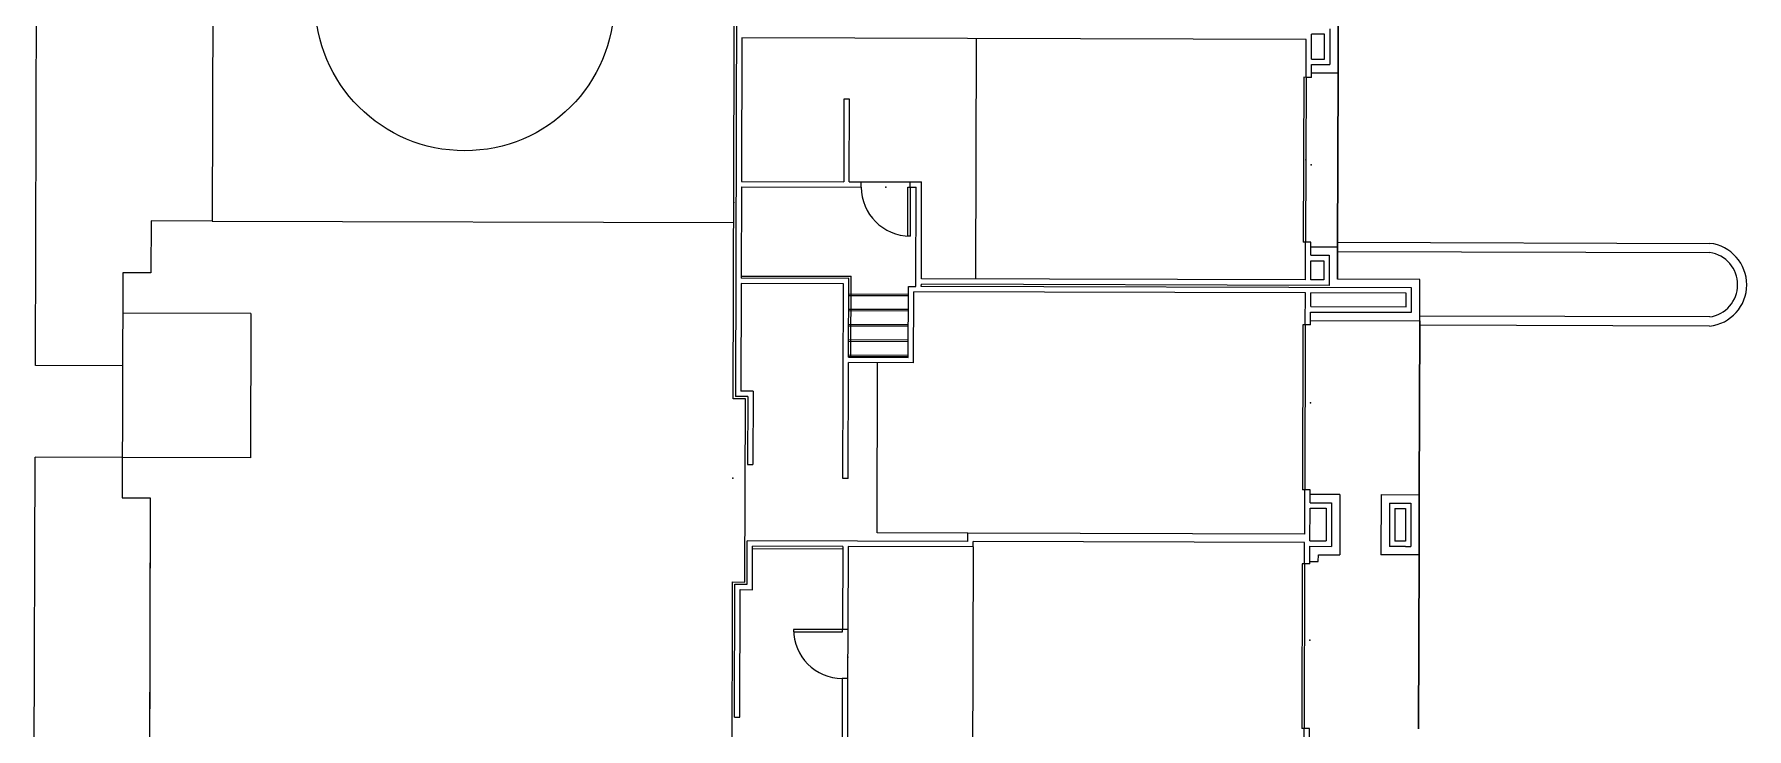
# Model space of a CAD drawing. Header units: feet. Extents: x 26064 to 27719, y 16802 to 28989.
# Drawn here: x 27420.9 to 27514.3, y 17644.2 to 17682.1 of the extents above; entities that cross this region are included whole.
import ezdxf

# ---------------------------------------------------------------- set-up
doc = ezdxf.new("R2010")
doc.units = ezdxf.units.FT
doc.header["$LTSCALE"] = 50
doc.header["$MEASUREMENT"] = 0
doc.header["$PDSIZE"] = -0.5
for name, color, linetype in [('BUILDING-INTERIOR', 251, 'Continuous'), ('BUILDINGS', 5, 'Continuous'), ('CURB-B', 4, 'Continuous'), ('CURB-F', 32, 'Continuous'), ('SIDEWALK', 9, 'Continuous')]:
    doc.layers.add(name, color=color, linetype=linetype)

msp = doc.modelspace()

# ---------------------------------------------------------------- linework, layer by layer
at = {"layer": 'BUILDING-INTERIOR', "color": 7, "ltscale": 12}
for p, q in [((27459.21229, 17686.91329), (27459.14057, 17662.33942)), ((27492.02144, 17682.86068), (27492.01312, 17680.00761)), ((27459.48926, 17681.91436), (27459.46641, 17674.08404)), ((27490.2691, 17681.82451), (27459.48926, 17681.91436)), ((27490.55754, 17680.76156), (27490.5615, 17682.11521)), ((27491.26955, 17682.11315), (27490.5615, 17682.11521)), ((27491.2656, 17680.7595), (27491.26955, 17682.11315)), ((27491.56196, 17682.40386), (27491.5563, 17680.4671)), ((27472.27604, 17681.87703), (27472.23774, 17668.75708)), ((27490.26308, 17679.76281), (27490.2691, 17681.82451)), ((27490.55463, 17679.76196), (27490.55669, 17680.47002)), ((27490.55669, 17680.47002), (27491.5563, 17680.4671)), ((27490.55754, 17680.76156), (27491.2656, 17680.7595)), ((27490.13813, 17679.76317), (27490.11187, 17670.76663)), ((27490.26308, 17679.76281), (27490.13813, 17679.76317)), ((27490.26308, 17679.76281), (27490.23682, 17670.76627)), ((27490.55463, 17679.76196), (27490.26308, 17679.76281)), ((27490.55536, 17680.01186), (27492.01312, 17680.00761)), ((27492.01312, 17680.00761), (27491.9854, 17670.51126)), ((27465.06071, 17678.56602), (27465.04758, 17674.06775)), ((27465.35227, 17678.56517), (27465.06071, 17678.56602)), ((27465.33914, 17674.0669), (27465.35227, 17678.56516)), ((27459.46556, 17673.79249), (27459.45097, 17668.79441)), ((27459.46556, 17673.79249), (27466.0047, 17673.7734)), ((27459.46641, 17674.08404), (27465.04758, 17674.06775)), ((27465.33914, 17674.0669), (27466.00555, 17674.06496)), ((27466.0047, 17673.7734), (27466.00555, 17674.06496)), ((27466.00555, 17674.06496), (27468.67119, 17674.05718)), ((27468.53761, 17671.10034), (27468.54539, 17673.76599)), ((27468.54539, 17673.76599), (27468.67034, 17673.76562)), ((27468.67034, 17673.76562), (27468.66256, 17671.09998)), ((27468.67034, 17673.76562), (27468.67119, 17674.05718)), ((27468.67034, 17673.76562), (27469.00355, 17673.76465)), ((27468.67119, 17674.05718), (27469.29595, 17674.05535)), ((27468.98775, 17668.35006), (27469.00355, 17673.76465)), ((27469.28051, 17668.76572), (27469.29595, 17674.05535)), ((27430.59594, 17671.91914), (27459.04334, 17671.83611)), ((27468.66256, 17671.09998), (27468.53761, 17671.10034)), ((27490.23682, 17670.76627), (27490.11187, 17670.76663)), ((27490.2308, 17668.70456), (27490.23682, 17670.76627)), ((27490.52838, 17670.76541), (27490.23682, 17670.76627)), ((27490.5263, 17670.05735), (27490.52837, 17670.76541)), ((27490.52631, 17670.05735), (27491.52591, 17670.05444)), ((27490.52764, 17670.51551), (27491.9854, 17670.51126)), ((27491.52591, 17670.05444), (27491.52111, 17668.40924)), ((27491.9854, 17670.51126), (27491.98023, 17668.74111)), ((27459.45133, 17668.91936), (27465.44902, 17668.90185)), ((27465.43614, 17664.48688), (27465.44902, 17668.90185)), ((27490.52235, 17668.70371), (27490.52539, 17669.74497)), ((27490.52539, 17669.74497), (27491.23345, 17669.74291)), ((27491.23345, 17669.74291), (27491.23041, 17668.70165)), ((27459.45012, 17668.50285), (27459.43298, 17662.63012)), ((27465.03129, 17668.48656), (27459.45012, 17668.50285)), ((27465.3237, 17668.77727), (27459.45097, 17668.79441)), ((27465.0003, 17657.86565), (27465.03129, 17668.48656)), ((27465.31118, 17664.48725), (27465.3237, 17668.77727)), ((27465.32127, 17667.94425), (27468.57002, 17667.93477)), ((27468.55994, 17664.47777), (27468.57124, 17668.35128)), ((27468.57124, 17668.35128), (27468.98775, 17668.35006)), ((27468.85064, 17664.18536), (27468.86194, 17668.05887)), ((27490.22874, 17667.9965), (27468.86194, 17668.05887)), ((27469.2793, 17668.34921), (27469.27966, 17668.47416)), ((27496.01902, 17668.27116), (27469.2793, 17668.34921)), ((27491.52111, 17668.40924), (27469.27966, 17668.47416)), ((27490.2308, 17668.70456), (27469.28051, 17668.76572)), ((27490.22363, 17666.24762), (27490.22874, 17667.9965)), ((27490.51811, 17667.24639), (27490.52029, 17667.99565)), ((27495.72661, 17667.98046), (27490.52029, 17667.99565)), ((27491.23041, 17668.70165), (27490.52236, 17668.70371)), ((27496.47851, 17668.72798), (27491.98023, 17668.74111)), ((27495.72442, 17667.23119), (27495.72661, 17667.98046)), ((27496.01513, 17666.93879), (27496.01902, 17668.27116)), ((27496.47195, 17666.47929), (27496.47851, 17668.72798)), ((27465.31884, 17667.11124), (27468.56759, 17667.10176)), ((27490.51519, 17666.24677), (27490.51725, 17666.95483)), ((27490.51725, 17666.95483), (27496.01513, 17666.93879)), ((27490.51811, 17667.24639), (27495.72442, 17667.23119)), ((27432.70541, 17666.87321), (27425.7081, 17666.89363)), ((27432.70541, 17666.87321), (27432.68244, 17659.00124)), ((27465.31641, 17666.27823), (27468.56516, 17666.26875)), ((27490.09868, 17666.24799), (27490.07242, 17657.25144)), ((27490.22363, 17666.24762), (27490.09868, 17666.24799)), ((27490.22363, 17666.24762), (27490.19738, 17657.25108)), ((27490.51519, 17666.24677), (27490.22363, 17666.24762)), ((27490.51592, 17666.49667), (27496.47195, 17666.47929)), ((27496.47195, 17666.47929), (27496.44423, 17656.98294)), ((27465.31398, 17665.44521), (27468.56273, 17665.43573)), ((27465.29185, 17657.86479), (27465.31033, 17664.19569)), ((27468.85064, 17664.18536), (27465.31033, 17664.19569)), ((27465.31118, 17664.48725), (27468.55994, 17664.47777)), ((27465.31155, 17664.6122), (27468.5603, 17664.60272)), ((27466.86596, 17654.90298), (27466.89307, 17664.19108)), ((27459.80697, 17662.33747), (27459.14057, 17662.33942)), ((27460.09938, 17662.62817), (27459.43298, 17662.63012)), ((27459.80697, 17662.33747), (27459.79615, 17658.63055)), ((27460.09938, 17662.62817), (27460.08771, 17658.6297)), ((27432.68244, 17659.00124), (27425.68513, 17659.02166)), ((27459.79615, 17658.63055), (27460.08771, 17658.6297)), ((27465.29185, 17657.86479), (27465.0003, 17657.86565)), ((27490.19738, 17657.25108), (27490.07242, 17657.25144)), ((27490.19032, 17654.83489), (27490.19738, 17657.25108)), ((27490.48893, 17657.25023), (27490.19738, 17657.25108)), ((27490.48686, 17656.54217), (27490.48893, 17657.25023)), ((27492.11257, 17656.99558), (27490.4882, 17657.00033)), ((27492.11257, 17656.99558), (27492.10297, 17653.70474)), ((27494.3617, 17656.98902), (27494.35209, 17653.69817)), ((27494.3617, 17656.98902), (27496.44423, 17656.98294)), ((27496.44423, 17656.98294), (27496.43463, 17653.6921)), ((27490.48079, 17654.45919), (27490.48601, 17656.25061)), ((27490.48601, 17656.25061), (27491.36067, 17656.24806)), ((27490.48686, 17656.54217), (27491.65308, 17656.53876)), ((27491.36067, 17656.24806), (27491.35544, 17654.45664)), ((27491.65308, 17656.53876), (27491.64615, 17654.16423)), ((27494.81852, 17656.52953), (27494.81159, 17654.15499)), ((27494.81852, 17656.52953), (27495.98474, 17656.52612)), ((27495.10922, 17656.23712), (27495.10399, 17654.4457)), ((27495.10922, 17656.23712), (27495.69233, 17656.23542)), ((27495.69233, 17656.23542), (27495.6871, 17654.444)), ((27495.98474, 17656.52612), (27495.97781, 17654.15159)), ((27471.82237, 17654.88851), (27466.86596, 17654.90298)), ((27471.82103, 17654.43036), (27471.82237, 17654.88851)), ((27490.19032, 17654.83489), (27471.82237, 17654.88851)), ((27459.77708, 17652.09139), (27459.78401, 17654.46549)), ((27471.82103, 17654.43036), (27459.78401, 17654.46549)), ((27460.06778, 17651.79898), (27460.07471, 17654.17308)), ((27460.07434, 17654.04813), (27464.98911, 17654.03379)), ((27464.98948, 17654.15874), (27460.07471, 17654.17308)), ((27464.98948, 17654.15874), (27464.97623, 17649.61882)), ((27465.28103, 17654.15789), (27465.26778, 17649.61796)), ((27472.11174, 17654.13795), (27465.28103, 17654.15789)), ((27472.11174, 17654.13795), (27472.07527, 17641.64275)), ((27472.11174, 17654.13795), (27472.11259, 17654.4295)), ((27490.18899, 17654.37674), (27472.11259, 17654.4295)), ((27490.18558, 17653.21052), (27490.18899, 17654.37674)), ((27490.47714, 17653.20967), (27490.47993, 17654.16764)), ((27490.47993, 17654.16764), (27491.64615, 17654.16423)), ((27490.48079, 17654.45919), (27491.35544, 17654.45664)), ((27495.68625, 17654.15244), (27494.81159, 17654.15499)), ((27495.6871, 17654.444), (27495.10399, 17654.4457)), ((27495.68625, 17654.15244), (27495.97781, 17654.15159)), ((27495.68625, 17654.15244), (27495.68625, 17654.15244)), ((27490.06063, 17653.21089), (27490.03437, 17644.21434)), ((27490.18558, 17653.21052), (27490.06063, 17653.21089)), ((27490.18558, 17653.21052), (27490.15933, 17644.21398)), ((27490.47714, 17653.20967), (27490.18558, 17653.21052)), ((27490.47751, 17653.33462), (27490.93566, 17653.33329)), ((27490.93566, 17653.33329), (27490.93675, 17653.70814)), ((27490.93675, 17653.70814), (27492.10297, 17653.70474)), ((27496.43463, 17653.6921), (27494.35209, 17653.69817)), ((27496.43463, 17653.6921), (27496.40691, 17644.19575)), ((27459.08952, 17644.84613), (27459.11067, 17652.09333)), ((27459.11067, 17652.09333), (27459.77708, 17652.09139)), ((27459.38107, 17644.84528), (27459.40137, 17651.80093)), ((27459.40137, 17651.80093), (27460.06778, 17651.79898)), ((27462.31058, 17649.6266), (27462.31022, 17649.50164)), ((27462.31022, 17649.50164), (27464.97586, 17649.49386)), ((27464.97622, 17649.61882), (27462.31058, 17649.6266)), ((27464.97586, 17649.49386), (27464.97622, 17649.61882)), ((27465.26778, 17649.61796), (27464.97622, 17649.61882)), ((27465.26778, 17649.61796), (27465.26, 17646.95232)), ((27464.96844, 17646.95317), (27464.953, 17641.66354)), ((27465.25999, 17646.95232), (27464.96843, 17646.95317)), ((27465.26, 17646.95232), (27465.24457, 17641.66269)), ((27459.08952, 17644.84613), (27459.38107, 17644.84528)), ((27490.15933, 17644.21398), (27490.03437, 17644.21434)), ((27490.15167, 17641.58999), (27490.15933, 17644.21398)), ((27490.45088, 17644.21313), (27490.15933, 17644.21398)), ((27490.44322, 17641.58913), (27490.45088, 17644.21313))]:
    msp.add_line(p, q, dxfattribs=at)
at = {"layer": 'BUILDING-INTERIOR', "color": 7, "ltscale": 6}
for p, q in [((27490.13813, 17679.76317), (27490.11187, 17670.76663)), ((27490.13813, 17679.76317), (27490.13813, 17679.76317)), ((27490.11187, 17670.76663), (27490.11187, 17670.76663)), ((27490.09868, 17666.24799), (27490.07242, 17657.25144)), ((27490.09868, 17666.24799), (27490.09868, 17666.24799)), ((27490.07242, 17657.25144), (27490.07242, 17657.25144)), ((27490.06063, 17653.21089), (27490.06063, 17653.21089)), ((27490.03437, 17644.21434), (27490.03437, 17644.21434))]:
    msp.add_line(p, q, dxfattribs=at)
at = {"layer": 'BUILDING-INTERIOR', "color": 7, "ltscale": 4}
for p, q in [((27465.3186, 17667.02794), (27468.56735, 17667.01846)), ((27465.32103, 17667.86095), (27468.56978, 17667.85147)), ((27465.31616, 17666.19493), (27468.56492, 17666.18544)), ((27465.31373, 17665.36191), (27468.56248, 17665.35243)), ((27465.3113, 17664.5289), (27468.56005, 17664.51942))]:
    msp.add_line(p, q, dxfattribs=at)
at = {"layer": 'BUILDING-INTERIOR', "color": 7, "ltscale": 12}
msp.add_lwpolyline([(27430.63071, 17683.83122), (27430.59594, 17671.91914), (27427.26388, 17671.92886), (27427.25562, 17669.09662), (27425.71454, 17669.10112), (27425.67869, 17656.81418), (27427.21976, 17656.80968), (27427.17489, 17641.44059), (27458.95447, 17641.38948), (27458.98608, 17652.21865), (27459.65249, 17652.21671), (27459.68166, 17662.21286), (27459.01525, 17662.21481), (27459.08771, 17687.0386)], dxfattribs=at)
at = {"layer": 'BUILDING-INTERIOR', "color": 7, "ltscale": 288}
msp.add_circle((27444.37024, 17683.91595), 8.16063, dxfattribs=at)
at = {"layer": 'BUILDING-INTERIOR', "color": 7, "ltscale": 12}
for centre in [(27468.67034, 17673.76562), (27464.97622, 17649.61882)]:
    msp.add_arc(centre, 2.66565, 179.8327778, 269.8327778, dxfattribs=at)
for p in [(27490.24995, 17675.26454, 1), (27490.54072, 17674.99296, 1), (27467.33752, 17673.76951, 1), (27459.04656, 17672.93985, 1), (27490.50279, 17661.99796, 1), (27496.45809, 17661.73112, 1), (27459.00262, 17657.88314, 1), (27490.46499, 17649.0446, 1), (27496.42078, 17648.94392, 1), (27465.26341, 17648.11853, 1)]:
    msp.add_point(p, dxfattribs=at)
at = {"layer": 'BUILDINGS', "color": 7, "flags": 128}
for points in [[(27430.63071, 17683.83122), (27430.59594, 17671.91914), (27427.26388, 17671.92886), (27427.25562, 17669.09662), (27425.71454, 17669.10112), (27425.67869, 17656.81418), (27427.21976, 17656.80968), (27427.17848, 17642.66929)], [(27496.40692, 17644.19575), (27496.43463, 17653.6921), (27496.44423, 17656.98294), (27496.47195, 17666.47929), (27496.47851, 17668.72798), (27491.98023, 17668.74111), (27491.9854, 17670.51126), (27492.01312, 17680.00761), (27492.02144, 17682.86068)]]:
    msp.add_lwpolyline(points, dxfattribs=at)
at = {"layer": 'CURB-B', "color": 7, "flags": 128}
for points in [[(27491.98467, 17670.26116), (27512.29441, 17670.20179)], [(27512.28414, 17666.68311), (27496.47268, 17666.72935)]]:
    msp.add_lwpolyline(points, dxfattribs=at)
msp.add_lwpolyline([(27512.28414, 17666.68311, 0.86315722), (27512.29441, 17670.20179)], format="xyb", dxfattribs=at)
at = {"layer": 'CURB-F', "color": 7}
for p, q in [((27491.98613, 17670.76115), (27512.29587, 17670.70178)), ((27512.28268, 17666.18324), (27496.47122, 17666.22939))]:
    msp.add_line(p, q, dxfattribs=at)
msp.add_arc((27512.0319, 17668.44326), 2.27389, 276.3319714, 83.3335546, dxfattribs=at)
at = {"layer": 'SIDEWALK', "color": 7}
for p, q in [((27420.96054, 17664.03547), (27421.06222, 17698.87339)), ((27425.69972, 17664.02164), (27420.96054, 17664.03547)), ((27420.88921, 17642.68765), (27420.94594, 17659.03549)), ((27425.68513, 17659.02166), (27420.94594, 17659.03549))]:
    msp.add_line(p, q, dxfattribs=at)

doc.saveas('drawing.dxf')
